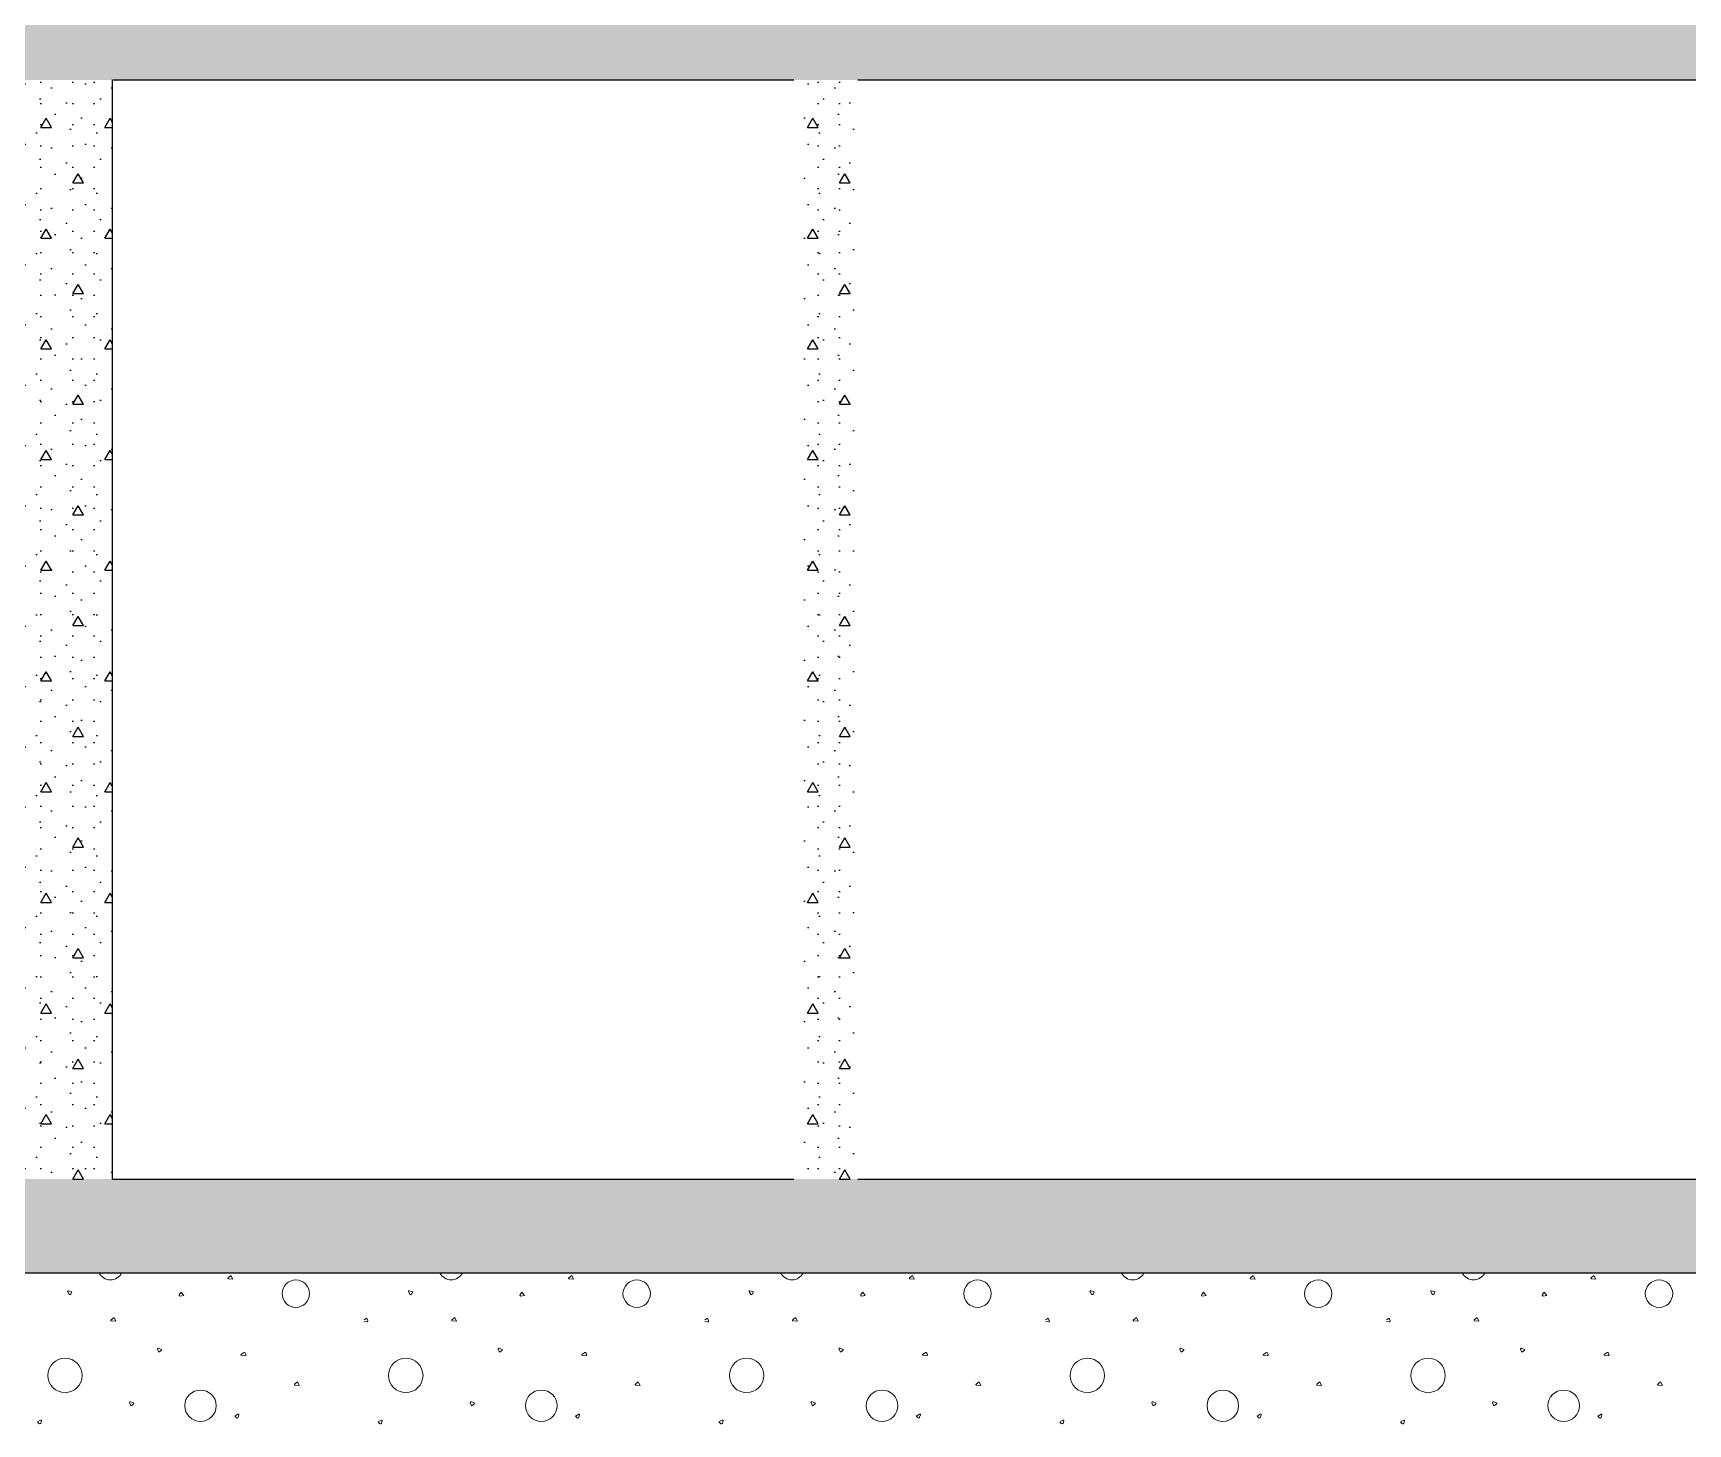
# Model space of a CAD drawing. Header units: millimetres. Extents: x 15 to 2176, y 3 to 641.
# Drawn here: x 1876.1 to 1953.8, y 81 to 146.3 of the extents above; entities that cross this region are included whole.
import ezdxf
from ezdxf.xclip import XClip

# ---------------------------------------------------------------- set-up
doc = ezdxf.new("R2010")
doc.units = ezdxf.units.MM
doc.header["$MEASUREMENT"] = 0
doc.header["$XCLIPFRAME"] = 0
for name, color, linetype in [('A--------P-', 7, 'Continuous'), ('A-01SF-----', 7, 'Continuous'), ('A-27B------', 7, 'Continuous')]:
    doc.layers.add(name, color=color, linetype=linetype)
doc.layers.add('A-L-10--EF-', color=4, linetype='Continuous', lineweight=0)
pattern_1 = [(0, (2027.966, 92.474), (0, 5.19615), [0.5, -2.5]), (0, (2029.466, 95.072), (0, 5.19615), [0.5, -2.5]), (60, (2027.966, 92.474), (-4.5, 2.59808), [0.5, -2.5]), (60, (2030.966, 92.474), (-4.5, 2.59808), [0.5, -2.5]), (120, (2028.466, 92.474), (4.5, 2.59808), [0.5, -2.5]), (120, (2031.466, 92.474), (4.5, 2.59808), [0.5, -2.5]), (0, (2027.9658, 92.9741), (0, 1), [0, -1, 0, -1.5]), (45, (2028.4658, 92.9741), (-0.7071068, 0.7071068), [0, -0.75, 0, -1.25])]

# ---------------------------------------------------------------- blocks, each defined once
blk = doc.blocks.new('*X12')
at = {"layer": 'A-L-10--EF-'}
for p, q in [((1885.257, 87.847), (1885.392, 87.953)), ((1885.392, 87.953), (1885.477, 87.778)), ((1901.257, 87.847), (1901.392, 87.953)), ((1901.392, 87.953), (1901.477, 87.778)), ((1917.257, 87.847), (1917.392, 87.953)), ((1917.392, 87.953), (1917.477, 87.778)), ((1933.257, 87.847), (1933.392, 87.953)), ((1933.392, 87.953), (1933.477, 87.778)), ((1949.257, 87.847), (1949.392, 87.953)), ((1949.392, 87.953), (1949.477, 87.778)), ((1877.799, 87.072), (1877.729, 87.182)), ((1877.761, 87.225), (1877.927, 87.181)), ((1877.927, 87.181), (1877.874, 87.076)), ((1882.973, 87.058), (1883.059, 87.162)), ((1883.059, 87.162), (1883.179, 87.009)), ((1885.477, 87.778), (1885.272, 87.796)), ((1893.799, 87.072), (1893.729, 87.182)), ((1893.761, 87.225), (1893.927, 87.181)), ((1893.927, 87.181), (1893.874, 87.076)), ((1898.973, 87.058), (1899.059, 87.162)), ((1899.059, 87.162), (1899.179, 87.009)), ((1901.477, 87.778), (1901.272, 87.796)), ((1909.799, 87.072), (1909.729, 87.182)), ((1909.761, 87.225), (1909.927, 87.181)), ((1909.927, 87.181), (1909.874, 87.076)), ((1914.973, 87.058), (1915.059, 87.162)), ((1915.059, 87.162), (1915.179, 87.009)), ((1917.477, 87.778), (1917.272, 87.796)), ((1925.799, 87.072), (1925.729, 87.182)), ((1925.761, 87.225), (1925.927, 87.181)), ((1925.927, 87.181), (1925.874, 87.076)), ((1930.973, 87.058), (1931.059, 87.162)), ((1931.059, 87.162), (1931.179, 87.009)), ((1933.477, 87.778), (1933.272, 87.796)), ((1941.799, 87.072), (1941.729, 87.182)), ((1941.761, 87.225), (1941.927, 87.181)), ((1941.927, 87.181), (1941.874, 87.076)), ((1946.973, 87.058), (1947.059, 87.162)), ((1947.059, 87.162), (1947.179, 87.009)), ((1949.477, 87.778), (1949.272, 87.796)), ((1883.179, 87.009), (1883.011, 86.988)), ((1899.179, 87.009), (1899.011, 86.988)), ((1915.179, 87.009), (1915.011, 86.988)), ((1931.179, 87.009), (1931.011, 86.988)), ((1947.179, 87.009), (1947.011, 86.988)), ((1879.772, 85.869), (1879.907, 85.974)), ((1879.992, 85.8), (1879.787, 85.818)), ((1879.907, 85.974), (1879.992, 85.8)), ((1891.652, 85.862), (1891.772, 85.947)), ((1891.773, 85.779), (1891.652, 85.795)), ((1891.772, 85.947), (1891.819, 85.839)), ((1895.772, 85.869), (1895.907, 85.974)), ((1895.992, 85.8), (1895.787, 85.818)), ((1895.907, 85.974), (1895.992, 85.8)), ((1907.652, 85.862), (1907.772, 85.947)), ((1907.773, 85.779), (1907.652, 85.795)), ((1907.772, 85.947), (1907.819, 85.839)), ((1911.772, 85.869), (1911.907, 85.974)), ((1911.992, 85.8), (1911.787, 85.818)), ((1911.907, 85.974), (1911.992, 85.8)), ((1923.652, 85.862), (1923.772, 85.947)), ((1923.773, 85.779), (1923.652, 85.795)), ((1923.772, 85.947), (1923.819, 85.839)), ((1927.772, 85.869), (1927.907, 85.974)), ((1927.992, 85.8), (1927.787, 85.818)), ((1927.907, 85.974), (1927.992, 85.8)), ((1939.652, 85.862), (1939.772, 85.947)), ((1939.773, 85.779), (1939.652, 85.795)), ((1939.772, 85.947), (1939.819, 85.839)), ((1943.772, 85.869), (1943.907, 85.974)), ((1943.992, 85.8), (1943.787, 85.818)), ((1943.907, 85.974), (1943.992, 85.8)), ((1881.946, 84.492), (1882.008, 84.351)), ((1882.119, 84.484), (1881.994, 84.539)), ((1882.008, 84.351), (1882.124, 84.435)), ((1885.869, 84.236), (1885.991, 84.322)), ((1886.058, 84.189), (1885.874, 84.214)), ((1886.07, 84.299), (1886.096, 84.239)), ((1897.946, 84.492), (1898.008, 84.351)), ((1898.119, 84.484), (1897.994, 84.539)), ((1898.008, 84.351), (1898.124, 84.435)), ((1901.869, 84.236), (1901.991, 84.322)), ((1902.058, 84.189), (1901.874, 84.214)), ((1902.07, 84.299), (1902.096, 84.239)), ((1913.946, 84.492), (1914.008, 84.351)), ((1914.119, 84.484), (1913.994, 84.539)), ((1914.008, 84.351), (1914.124, 84.435)), ((1917.869, 84.236), (1917.991, 84.322)), ((1918.058, 84.189), (1917.874, 84.214)), ((1918.07, 84.299), (1918.096, 84.239)), ((1929.946, 84.492), (1930.008, 84.351)), ((1930.119, 84.484), (1929.994, 84.539)), ((1930.008, 84.351), (1930.124, 84.435)), ((1933.869, 84.236), (1933.991, 84.322)), ((1934.058, 84.189), (1933.874, 84.214)), ((1934.07, 84.299), (1934.096, 84.239)), ((1945.946, 84.492), (1946.008, 84.351)), ((1946.119, 84.484), (1945.994, 84.539)), ((1946.008, 84.351), (1946.124, 84.435)), ((1949.869, 84.236), (1949.991, 84.322)), ((1950.058, 84.189), (1949.874, 84.214)), ((1950.07, 84.299), (1950.096, 84.239)), ((1888.382, 82.857), (1888.517, 82.962)), ((1888.602, 82.788), (1888.397, 82.805)), ((1888.517, 82.962), (1888.602, 82.788)), ((1904.382, 82.857), (1904.517, 82.962)), ((1904.602, 82.788), (1904.397, 82.805)), ((1904.517, 82.962), (1904.602, 82.788)), ((1920.382, 82.857), (1920.517, 82.962)), ((1920.602, 82.788), (1920.397, 82.805)), ((1920.517, 82.962), (1920.602, 82.788)), ((1936.382, 82.857), (1936.517, 82.962)), ((1936.602, 82.788), (1936.397, 82.805)), ((1936.517, 82.962), (1936.602, 82.788)), ((1952.382, 82.857), (1952.517, 82.962)), ((1952.602, 82.788), (1952.397, 82.805)), ((1952.517, 82.962), (1952.602, 82.788)), ((1880.634, 81.974), (1880.696, 81.834)), ((1880.807, 81.967), (1880.682, 82.022)), ((1880.696, 81.834), (1880.812, 81.917)), ((1896.634, 81.974), (1896.696, 81.834)), ((1896.807, 81.967), (1896.682, 82.022)), ((1896.696, 81.834), (1896.812, 81.917)), ((1912.634, 81.974), (1912.696, 81.834)), ((1912.807, 81.967), (1912.682, 82.022)), ((1912.696, 81.834), (1912.812, 81.917)), ((1928.634, 81.974), (1928.696, 81.834)), ((1928.807, 81.967), (1928.682, 82.022)), ((1928.696, 81.834), (1928.812, 81.917)), ((1944.634, 81.974), (1944.696, 81.834)), ((1944.807, 81.967), (1944.682, 82.022)), ((1944.696, 81.834), (1944.812, 81.917)), ((1876.457, 81.163), (1876.309, 81.077)), ((1876.309, 81.077), (1876.376, 81.002)), ((1876.466, 81.022), (1876.499, 81.129)), ((1885.722, 81.438), (1885.573, 81.352)), ((1885.573, 81.352), (1885.641, 81.277)), ((1885.731, 81.297), (1885.764, 81.404)), ((1892.457, 81.163), (1892.309, 81.077)), ((1892.309, 81.077), (1892.376, 81.002)), ((1892.466, 81.022), (1892.499, 81.129)), ((1901.722, 81.438), (1901.573, 81.352)), ((1901.573, 81.352), (1901.641, 81.277)), ((1901.731, 81.297), (1901.764, 81.404)), ((1908.457, 81.163), (1908.309, 81.077)), ((1908.309, 81.077), (1908.376, 81.002)), ((1908.466, 81.022), (1908.499, 81.129)), ((1917.722, 81.438), (1917.573, 81.352)), ((1917.573, 81.352), (1917.641, 81.277)), ((1917.731, 81.297), (1917.764, 81.404)), ((1924.457, 81.163), (1924.309, 81.077)), ((1924.309, 81.077), (1924.376, 81.002)), ((1924.466, 81.022), (1924.499, 81.129)), ((1933.722, 81.438), (1933.573, 81.352)), ((1933.573, 81.352), (1933.641, 81.277)), ((1933.731, 81.297), (1933.764, 81.404)), ((1940.457, 81.163), (1940.309, 81.077)), ((1940.309, 81.077), (1940.376, 81.002)), ((1940.466, 81.022), (1940.499, 81.129)), ((1949.722, 81.438), (1949.573, 81.352)), ((1949.573, 81.352), (1949.641, 81.277)), ((1949.731, 81.297), (1949.764, 81.404))]:
    blk.add_line(p, q, dxfattribs=at)
for centre, radius in [((1888.445, 87.098), 0.643), ((1904.445, 87.098), 0.643), ((1920.445, 87.098), 0.643), ((1936.445, 87.098), 0.643), ((1952.445, 87.098), 0.643), ((1877.605, 83.257), 0.807), ((1893.605, 83.257), 0.807), ((1909.605, 83.257), 0.807), ((1925.605, 83.257), 0.807), ((1941.605, 83.257), 0.807)]:
    blk.add_circle(centre, radius, dxfattribs=at)
for centre, radius, start, end in [((1879.735, 88.337), 0.59, 206.45267, 333.54733), ((1885.275, 87.825), 0.0288, 127.90217, 265.07679), ((1895.735, 88.337), 0.59, 206.45267, 333.54733), ((1901.275, 87.825), 0.0288, 127.90217, 265.07679), ((1911.735, 88.337), 0.59, 206.45267, 333.54733), ((1917.275, 87.825), 0.0288, 127.90217, 265.07679), ((1927.735, 88.337), 0.59, 206.45267, 333.54733), ((1933.275, 87.825), 0.0288, 127.90217, 265.07679), ((1943.735, 88.337), 0.59, 206.45267, 333.54733), ((1949.275, 87.825), 0.0288, 127.90217, 265.07679), ((1877.753, 87.197), 0.0288, 75.20671, 212.38132), ((1877.835, 87.095), 0.0432, 212.38132, 333.2854), ((1883.006, 87.03), 0.0432, 140.11386, 277.28848), ((1893.753, 87.197), 0.0288, 75.20671, 212.38132), ((1893.835, 87.095), 0.0432, 212.38132, 333.2854), ((1899.006, 87.03), 0.0432, 140.11386, 277.28848), ((1909.753, 87.197), 0.0288, 75.20671, 212.38132), ((1909.835, 87.095), 0.0432, 212.38132, 333.2854), ((1915.006, 87.03), 0.0432, 140.11386, 277.28848), ((1925.753, 87.197), 0.0288, 75.20671, 212.38132), ((1925.835, 87.095), 0.0432, 212.38132, 333.2854), ((1931.006, 87.03), 0.0432, 140.11386, 277.28848), ((1941.753, 87.197), 0.0288, 75.20671, 212.38132), ((1941.835, 87.095), 0.0432, 212.38132, 333.2854), ((1947.006, 87.03), 0.0432, 140.11386, 277.28848), ((1879.789, 85.846), 0.0288, 127.90217, 265.07679), ((1891.779, 85.822), 0.0432, 262.28848, 23.19256), ((1895.789, 85.846), 0.0288, 127.90217, 265.07679), ((1907.779, 85.822), 0.0432, 262.28848, 23.19256), ((1911.789, 85.846), 0.0288, 127.90217, 265.07679), ((1923.779, 85.822), 0.0432, 262.28848, 23.19256), ((1927.789, 85.846), 0.0288, 127.90217, 265.07679), ((1939.779, 85.822), 0.0432, 262.28848, 23.19256), ((1943.789, 85.846), 0.0288, 127.90217, 265.07679), ((1881.979, 84.506), 0.036, 66.44748, 203.62209), ((1882.107, 84.458), 0.0288, 305.5434, 66.44748), ((1885.876, 84.226), 0.012, 125.11386, 262.28848), ((1886.021, 84.278), 0.0528, 23.19256, 125.11386), ((1886.062, 84.225), 0.036, 262.28848, 23.19256), ((1897.979, 84.506), 0.036, 66.44748, 203.62209), ((1898.107, 84.458), 0.0288, 305.5434, 66.44748), ((1901.876, 84.226), 0.012, 125.11386, 262.28848), ((1902.021, 84.278), 0.0528, 23.19256, 125.11386), ((1902.062, 84.225), 0.036, 262.28848, 23.19256), ((1913.979, 84.506), 0.036, 66.44748, 203.62209), ((1914.107, 84.458), 0.0288, 305.5434, 66.44748), ((1917.876, 84.226), 0.012, 125.11386, 262.28848), ((1918.021, 84.278), 0.0528, 23.19256, 125.11386), ((1918.062, 84.225), 0.036, 262.28848, 23.19256), ((1929.979, 84.506), 0.036, 66.44748, 203.62209), ((1930.107, 84.458), 0.0288, 305.5434, 66.44748), ((1933.876, 84.226), 0.012, 125.11386, 262.28848), ((1934.021, 84.278), 0.0528, 23.19256, 125.11386), ((1934.062, 84.225), 0.036, 262.28848, 23.19256), ((1945.979, 84.506), 0.036, 66.44748, 203.62209), ((1946.107, 84.458), 0.0288, 305.5434, 66.44748), ((1949.876, 84.226), 0.012, 125.11386, 262.28848), ((1950.021, 84.278), 0.0528, 23.19256, 125.11386), ((1950.062, 84.225), 0.036, 262.28848, 23.19256), ((1883.966, 81.835), 0.74, 90, 270), ((1883.966, 81.835), 0.74, 270, 90), ((1888.4, 82.834), 0.0288, 127.90217, 265.07679), ((1899.966, 81.835), 0.74, 90, 270), ((1899.966, 81.835), 0.74, 270, 90), ((1904.4, 82.834), 0.0288, 127.90217, 265.07679), ((1915.966, 81.835), 0.74, 90, 270), ((1915.966, 81.835), 0.74, 270, 90), ((1920.4, 82.834), 0.0288, 127.90217, 265.07679), ((1931.966, 81.835), 0.74, 90, 270), ((1931.966, 81.835), 0.74, 270, 90), ((1936.4, 82.834), 0.0288, 127.90217, 265.07679), ((1947.966, 81.835), 0.74, 90, 270), ((1947.966, 81.835), 0.74, 270, 90), ((1952.4, 82.834), 0.0288, 127.90217, 265.07679), ((1880.667, 81.989), 0.036, 66.44748, 203.62209), ((1880.795, 81.941), 0.0288, 305.5434, 66.44748), ((1896.667, 81.989), 0.036, 66.44748, 203.62209), ((1896.795, 81.941), 0.0288, 305.5434, 66.44748), ((1912.667, 81.989), 0.036, 66.44748, 203.62209), ((1912.795, 81.941), 0.0288, 305.5434, 66.44748), ((1928.667, 81.989), 0.036, 66.44748, 203.62209), ((1928.795, 81.941), 0.0288, 305.5434, 66.44748), ((1944.667, 81.989), 0.036, 66.44748, 203.62209), ((1944.795, 81.941), 0.0288, 305.5434, 66.44748), ((1876.416, 81.037), 0.0528, 221.92131, 342.82539), ((1876.472, 81.138), 0.0288, 342.82539, 120), ((1885.68, 81.312), 0.0528, 221.92131, 342.82539), ((1885.736, 81.413), 0.0288, 342.82539, 120), ((1892.416, 81.037), 0.0528, 221.92131, 342.82539), ((1892.472, 81.138), 0.0288, 342.82539, 120), ((1901.68, 81.312), 0.0528, 221.92131, 342.82539), ((1901.736, 81.413), 0.0288, 342.82539, 120), ((1908.416, 81.037), 0.0528, 221.92131, 342.82539), ((1908.472, 81.138), 0.0288, 342.82539, 120), ((1917.68, 81.312), 0.0528, 221.92131, 342.82539), ((1917.736, 81.413), 0.0288, 342.82539, 120), ((1924.416, 81.037), 0.0528, 221.92131, 342.82539), ((1924.472, 81.138), 0.0288, 342.82539, 120), ((1933.68, 81.312), 0.0528, 221.92131, 342.82539), ((1933.736, 81.413), 0.0288, 342.82539, 120), ((1940.416, 81.037), 0.0528, 221.92131, 342.82539), ((1940.472, 81.138), 0.0288, 342.82539, 120), ((1949.68, 81.312), 0.0528, 221.92131, 342.82539), ((1949.736, 81.413), 0.0288, 342.82539, 120)]:
    blk.add_arc(centre, radius, start, end, dxfattribs=at)
blk = doc.blocks.new('Drawing_4_4', base_point=(1874.468, 329.559))
at = {"layer": 'A-01SF-----', "linetype": 'Continuous'}
h = blk.add_hatch(dxfattribs=at)
h.set_pattern_fill('BETONG__STD__0004', color=256, style=0, pattern_type=2)
h.set_pattern_definition(pattern_1)
h.paths.add_polyline_path([(2025.828, 144.074), (2025.828, 148.474), (1763.566, 148.474), (1763.566, 144.074)])
h = blk.add_hatch(dxfattribs=at)
h.set_pattern_fill('BETONG__STD__0004', color=256, style=0, pattern_type=2)
h.set_pattern_definition(pattern_1)
h.paths.add_polyline_path([(2031.428, 88.074), (2031.428, 92.474), (1763.566, 92.474), (1763.566, 88.074)])
at = {"layer": 'A-27B------', "linetype": 'Continuous'}
h = blk.add_hatch(dxfattribs=at)
h.set_pattern_fill('BETONG__STD__0004', color=256, style=0, pattern_type=2)
h.set_pattern_definition(pattern_1)
h.paths.add_polyline_path([(1874.828, 92.474), (1879.828, 92.474), (1879.828, 144.074), (1874.828, 144.074)])
h = blk.add_hatch(dxfattribs=at)
h.set_pattern_fill('BETONG__STD__0004', color=256, style=0, pattern_type=2)
h.set_pattern_definition(pattern_1)
h.paths.add_polyline_path([(1911.828, 144.074), (1911.828, 92.474), (1914.828, 92.474), (1914.828, 144.074)])
h = blk.add_hatch(dxfattribs=at)
h.set_pattern_fill('BETONG__STD__0004', color=256, style=0, pattern_type=2)
h.set_pattern_definition(pattern_1)
h.paths.add_polyline_path([(1911.828, 144.074), (1911.828, 92.474), (1914.828, 92.474), (1914.828, 144.074)])
at = {"layer": 'A-01SF-----'}
for p, q in [((1879.828, 144.074), (1911.828, 144.074)), ((1914.828, 144.074), (2025.828, 144.074)), ((1879.828, 92.474), (1911.828, 92.474)), ((1914.828, 92.474), (2025.828, 92.474)), ((1763.566, 88.074), (2031.428, 88.074))]:
    blk.add_line(p, q, dxfattribs=at)
at = {"layer": 'A-27B------'}
blk.add_line((1879.828, 92.474), (1879.828, 144.074), dxfattribs=at)
at = {"layer": 'A-L-10--EF-'}
for p, q in [((1763.566, 88.074), (1933.307, 88.074)), ((1933.307, 88.074), (2031.428, 88.074))]:
    blk.add_line(p, q, dxfattribs=at)
blk.add_blockref('*X12', (0, 0))

msp = doc.modelspace()

# ---------------------------------------------------------------- block references
at = {"layer": 'A--------P-'}
ref = msp.add_blockref('Drawing_4_4', (1874.468, 329.559), dxfattribs=at)
XClip(ref).set_block_clipping_path([(1621.1657714889, 18.4741086751), (2127.7704267137, 640.6436337123)])

doc.saveas('drawing.dxf')
